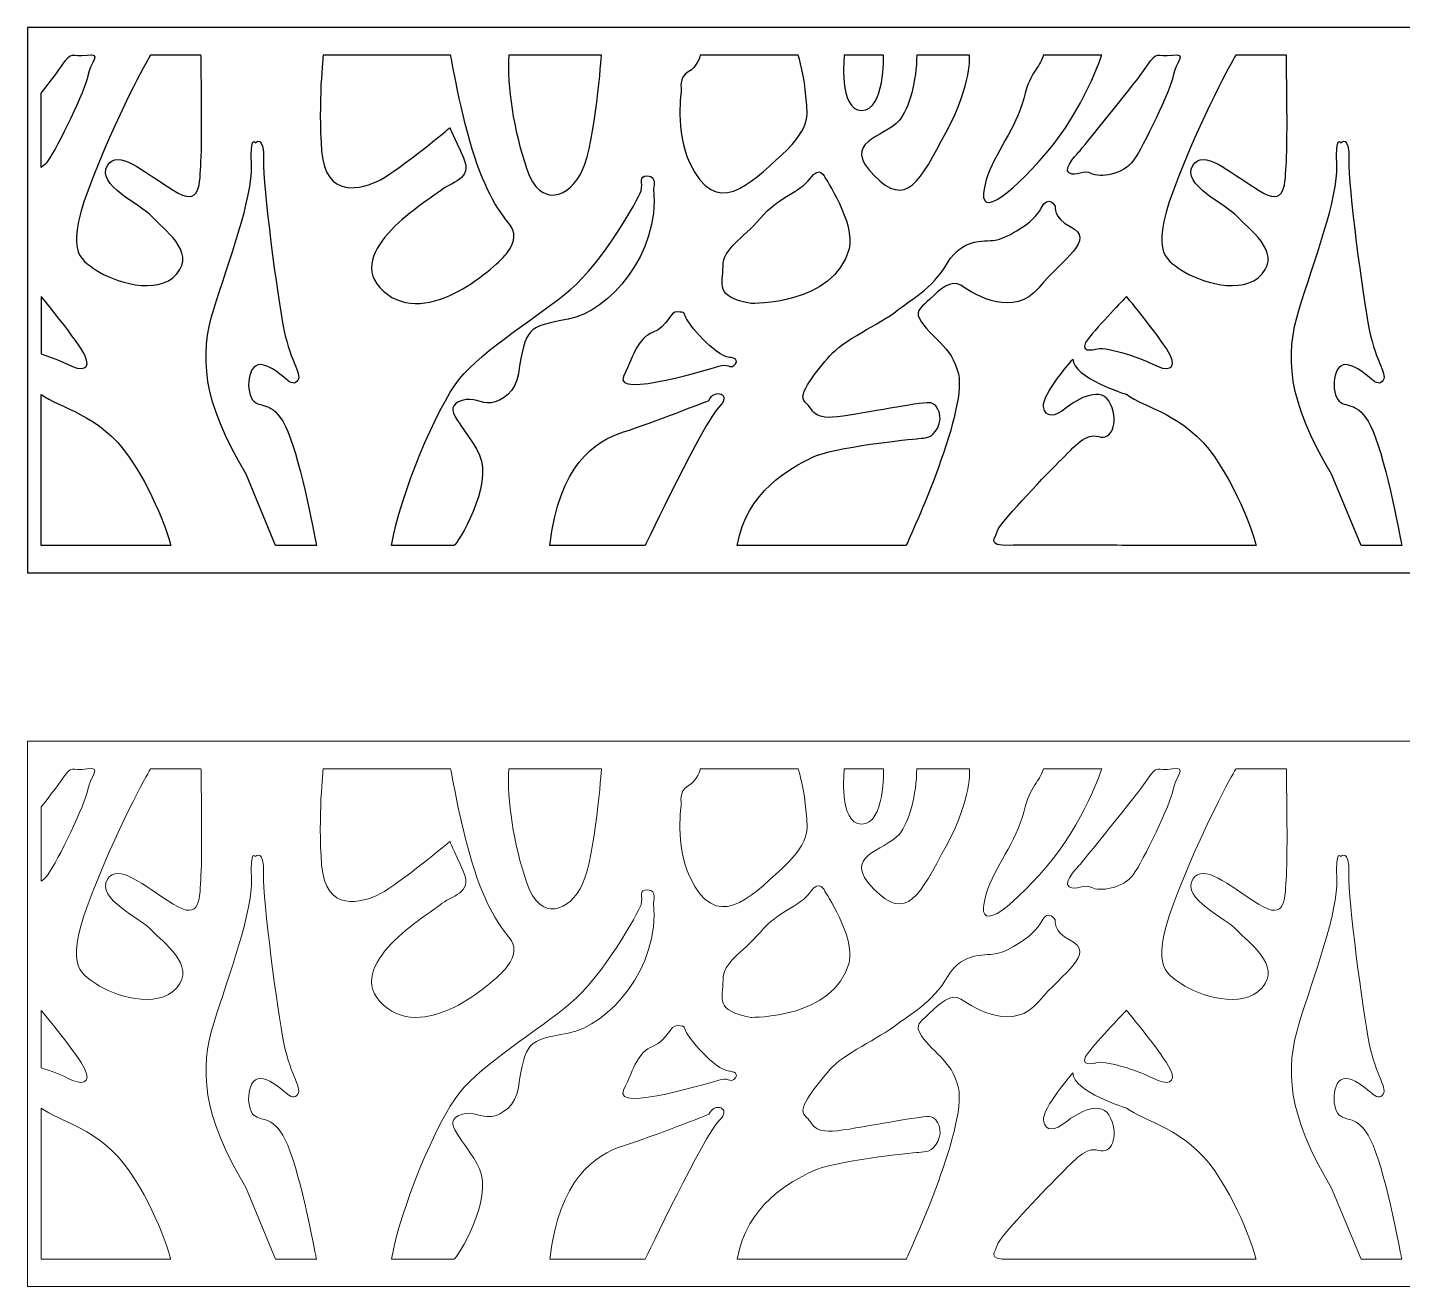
# Model space of a CAD drawing. Header units: centimetres. Extents: x -18.3 to 17.5, y 16.3 to 23.2.
# Drawn here: x -18.25 to -10.74, y 16.28 to 23.16 of the extents above; entities that cross this region are included whole.
import ezdxf

# ---------------------------------------------------------------- set-up
doc = ezdxf.new("R2010")
doc.units = ezdxf.units.CM
doc.header["$MEASUREMENT"] = 0
doc.layers.add('layer 1', color=7, linetype='Continuous')

msp = doc.modelspace()

# ---------------------------------------------------------------- linework, layer by layer
at = {"layer": 'layer 1', "color": 177}
for points, knots in [([(-18.25064, 23.15894), (-18.25064, 23.15894), (17.49734, 23.15894), (17.49734, 23.15894), (17.49734, 23.15894), (17.49734, 23.15894), (17.49734, 20.17994), (17.49734, 20.17994), (17.49734, 20.17994), (17.49734, 20.17994), (-18.25064, 20.17994), (-18.25064, 20.17994), (-18.25064, 20.17994), (-18.25064, 20.17994), (-18.25064, 23.15894), (-18.25064, 23.15894)], [0, 0, 0, 0, 0.2, 0.2, 0.2, 0.2, 0.4, 0.4, 0.4, 0.4, 0.6, 0.6, 0.6, 0.6, 1, 1, 1, 1]), ([(-18.17616, 22.39433), (-18.16189, 22.40446), (-18.14925, 22.41638), (-18.1393, 22.43015), (-18.1393, 22.43015), (-18.08574, 22.50426), (-17.93333, 22.82127), (-17.92097, 22.89537), (-17.92097, 22.89537), (-17.90861, 22.96948), (-17.83859, 23.0205), (-17.92509, 23.00815), (-17.92509, 23.00815), (-18.0116, 22.9958), (-18.00748, 23.03535), (-18.06103, 22.95301), (-18.06103, 22.95301), (-18.07836, 22.92636), (-18.1233, 22.8678), (-18.17616, 22.80078), (-18.17616, 22.80078), (-18.17616, 22.80078), (-18.17616, 22.39433), (-18.17616, 22.39433)], [0, 0, 0, 0, 0.1428571, 0.1428571, 0.1428571, 0.1428571, 0.2857143, 0.2857143, 0.2857143, 0.2857143, 0.4285714, 0.4285714, 0.4285714, 0.4285714, 0.5714286, 0.5714286, 0.5714286, 0.5714286, 0.7142857, 0.7142857, 0.7142857, 0.7142857, 1, 1, 1, 1]), ([(-17.57907, 23.00815), (-17.57907, 23.00815), (-17.30307, 23.00815), (-17.30307, 23.00815), (-17.30307, 23.00815), (-17.30307, 23.00815), (-17.29483, 22.54543), (-17.30307, 22.42603), (-17.30307, 22.42603), (-17.31131, 22.30664), (-17.29957, 22.17077), (-17.45549, 22.26959), (-17.45549, 22.26959), (-17.62438, 22.37663), (-17.7562, 22.49602), (-17.81387, 22.40545), (-17.81387, 22.40545), (-17.88157, 22.29912), (-17.6285, 22.19136), (-17.57083, 22.12549), (-17.57083, 22.12549), (-17.51316, 22.05962), (-17.32779, 21.93611), (-17.43489, 21.8126), (-17.43489, 21.8126), (-17.54199, 21.68909), (-17.78503, 21.77143), (-17.87566, 21.83319), (-17.87566, 21.83319), (-17.96628, 21.89494), (-18.05691, 21.93199), (-17.89213, 22.34369), (-17.89213, 22.34369), (-17.72736, 22.75539), (-17.57907, 23.00815), (-17.57907, 23.00815)], [0, 0, 0, 0, 0.1, 0.1, 0.1, 0.1, 0.2, 0.2, 0.2, 0.2, 0.3, 0.3, 0.3, 0.3, 0.4, 0.4, 0.4, 0.4, 0.5, 0.5, 0.5, 0.5, 0.6, 0.6, 0.6, 0.6, 0.7, 0.7, 0.7, 0.7, 0.8, 0.8, 0.8, 0.8, 1, 1, 1, 1]), ([(-16.63574, 23.00815), (-16.63574, 23.00815), (-15.93957, 23.00815), (-15.93957, 23.00815), (-15.93957, 23.00815), (-15.93957, 23.00815), (-15.8819, 22.67717), (-15.80776, 22.45073), (-15.80776, 22.45073), (-15.73361, 22.2243), (-15.65122, 22.12549), (-15.61826, 22.08432), (-15.61826, 22.08432), (-15.58531, 22.04315), (-15.58119, 21.99375), (-15.63062, 21.92788), (-15.63062, 21.92788), (-15.68005, 21.862), (-16.06727, 21.50382), (-16.30619, 21.71791), (-16.30619, 21.71791), (-16.54512, 21.93199), (-16.05491, 22.21607), (-15.99724, 22.26547), (-15.99724, 22.26547), (-15.93957, 22.31487), (-15.81599, 22.32723), (-15.86954, 22.44662), (-15.86954, 22.44662), (-15.9231, 22.56601), (-15.94369, 22.6113), (-15.94369, 22.6113), (-15.94369, 22.6113), (-15.94369, 22.6113), (-16.21969, 22.38075), (-16.32267, 22.32723), (-16.32267, 22.32723), (-16.42565, 22.2737), (-16.62338, 22.22018), (-16.64398, 22.48367), (-16.64398, 22.48367), (-16.66457, 22.74716), (-16.63574, 23.00815), (-16.63574, 23.00815)], [0, 0, 0, 0, 0.0833333, 0.0833333, 0.0833333, 0.0833333, 0.1666667, 0.1666667, 0.1666667, 0.1666667, 0.25, 0.25, 0.25, 0.25, 0.3333333, 0.3333333, 0.3333333, 0.3333333, 0.4166667, 0.4166667, 0.4166667, 0.4166667, 0.5, 0.5, 0.5, 0.5, 0.5833333, 0.5833333, 0.5833333, 0.5833333, 0.6666667, 0.6666667, 0.6666667, 0.6666667, 0.75, 0.75, 0.75, 0.75, 0.8333333, 0.8333333, 0.8333333, 0.8333333, 1, 1, 1, 1]), ([(-15.62239, 23.00815), (-15.62239, 23.00815), (-15.11571, 23.00815), (-15.11571, 23.00815), (-15.11571, 23.00815), (-15.11571, 23.00815), (-15.14866, 22.53308), (-15.21869, 22.38075), (-15.21869, 22.38075), (-15.28872, 22.22842), (-15.44937, 22.16666), (-15.52352, 22.38486), (-15.52352, 22.38486), (-15.59767, 22.60306), (-15.63062, 22.83524), (-15.62239, 23.00815)], [0, 0, 0, 0, 0.2, 0.2, 0.2, 0.2, 0.4, 0.4, 0.4, 0.4, 0.6, 0.6, 0.6, 0.6, 1, 1, 1, 1]), ([(-14.57608, 23.00815), (-14.57608, 23.00815), (-14.04056, 23.00815), (-14.04056, 23.00815), (-14.04056, 23.00815), (-14.04056, 23.00815), (-14.00349, 22.87479), (-13.99937, 22.78421), (-13.99937, 22.78421), (-13.99525, 22.69364), (-13.95406, 22.62777), (-14.13119, 22.46309), (-14.13119, 22.46309), (-14.30832, 22.29841), (-14.48933, 22.11471), (-14.63375, 22.4178), (-14.63375, 22.4178), (-14.71613, 22.59071), (-14.67906, 22.81715), (-14.67906, 22.81715), (-14.67906, 22.81715), (-14.67906, 22.81715), (-14.69553, 22.88714), (-14.64198, 22.91596), (-14.64198, 22.91596), (-14.58843, 22.94477), (-14.57608, 23.00815), (-14.57608, 23.00815)], [0, 0, 0, 0, 0.125, 0.125, 0.125, 0.125, 0.25, 0.25, 0.25, 0.25, 0.375, 0.375, 0.375, 0.375, 0.5, 0.5, 0.5, 0.5, 0.625, 0.625, 0.625, 0.625, 0.75, 0.75, 0.75, 0.75, 1, 1, 1, 1]), ([(-13.78929, 23.00815), (-13.78929, 23.00815), (-13.57508, 23.00815), (-13.57508, 23.00815), (-13.57508, 23.00815), (-13.57508, 23.00815), (-13.56684, 22.70599), (-13.69454, 22.70599), (-13.69454, 22.70599), (-13.82224, 22.70599), (-13.78929, 23.00815), (-13.78929, 23.00815)], [0, 0, 0, 0, 0.25, 0.25, 0.25, 0.25, 0.5, 0.5, 0.5, 0.5, 1, 1, 1, 1]), ([(-13.39383, 23.00815), (-13.39383, 23.00815), (-13.10548, 23.00815), (-13.10548, 23.00815), (-13.10548, 23.00815), (-13.10548, 23.00815), (-13.089, 22.8542), (-13.23318, 22.5866), (-13.23318, 22.5866), (-13.37735, 22.31899), (-13.44738, 22.16666), (-13.62863, 22.35193), (-13.62863, 22.35193), (-13.80988, 22.53719), (-13.57508, 22.55366), (-13.48857, 22.65247), (-13.48857, 22.65247), (-13.43506, 22.71359), (-13.39383, 22.87229), (-13.39383, 23.00815)], [0, 0, 0, 0, 0.1666667, 0.1666667, 0.1666667, 0.1666667, 0.3333333, 0.3333333, 0.3333333, 0.3333333, 0.5, 0.5, 0.5, 0.5, 0.6666667, 0.6666667, 0.6666667, 0.6666667, 1, 1, 1, 1]), ([(-12.70169, 23.00815), (-12.70169, 23.00815), (-12.38308, 23.00815), (-12.38308, 23.00815), (-12.38308, 23.00815), (-12.38308, 23.00815), (-12.47995, 22.71328), (-12.68662, 22.47221), (-12.68662, 22.47221), (-12.89329, 22.23115), (-13.08667, 22.08662), (-13.01384, 22.32585), (-13.01384, 22.32585), (-12.96864, 22.47436), (-12.85023, 22.60781), (-12.80933, 22.77139), (-12.80933, 22.77139), (-12.76843, 22.93497), (-12.72537, 22.92636), (-12.70169, 23.00815)], [0, 0, 0, 0, 0.1666667, 0.1666667, 0.1666667, 0.1666667, 0.3333333, 0.3333333, 0.3333333, 0.3333333, 0.5, 0.5, 0.5, 0.5, 0.6666667, 0.6666667, 0.6666667, 0.6666667, 1, 1, 1, 1]), ([(-12.50356, 22.48367), (-12.50356, 22.48367), (-12.59831, 22.38898), (-12.56123, 22.36428), (-12.56123, 22.36428), (-12.52416, 22.33958), (-12.47885, 22.38486), (-12.43765, 22.36016), (-12.43765, 22.36016), (-12.39646, 22.33546), (-12.26464, 22.35604), (-12.21109, 22.43015), (-12.21109, 22.43015), (-12.15754, 22.50426), (-12.00512, 22.82127), (-11.99277, 22.89537), (-11.99277, 22.89537), (-11.98041, 22.96948), (-11.91038, 23.0205), (-11.99689, 23.00815), (-11.99689, 23.00815), (-12.08339, 22.9958), (-12.07927, 23.03535), (-12.13282, 22.95301), (-12.13282, 22.95301), (-12.18637, 22.87067), (-12.50356, 22.48367), (-12.50356, 22.48367)], [0, 0, 0, 0, 0.125, 0.125, 0.125, 0.125, 0.25, 0.25, 0.25, 0.25, 0.375, 0.375, 0.375, 0.375, 0.5, 0.5, 0.5, 0.5, 0.625, 0.625, 0.625, 0.625, 0.75, 0.75, 0.75, 0.75, 1, 1, 1, 1]), ([(-11.65086, 23.00815), (-11.65086, 23.00815), (-11.37487, 23.00815), (-11.37487, 23.00815), (-11.37487, 23.00815), (-11.37487, 23.00815), (-11.36663, 22.54543), (-11.37487, 22.42603), (-11.37487, 22.42603), (-11.38311, 22.30664), (-11.37136, 22.17077), (-11.52728, 22.26959), (-11.52728, 22.26959), (-11.69617, 22.37663), (-11.82799, 22.49602), (-11.88566, 22.40545), (-11.88566, 22.40545), (-11.95336, 22.29912), (-11.70029, 22.19136), (-11.64262, 22.12549), (-11.64262, 22.12549), (-11.58495, 22.05962), (-11.39958, 21.93611), (-11.50668, 21.8126), (-11.50668, 21.8126), (-11.61379, 21.68909), (-11.85683, 21.77143), (-11.94745, 21.83319), (-11.94745, 21.83319), (-12.03808, 21.89494), (-12.1287, 21.93199), (-11.96393, 22.34369), (-11.96393, 22.34369), (-11.79916, 22.75539), (-11.65086, 23.00815), (-11.65086, 23.00815)], [0, 0, 0, 0, 0.1, 0.1, 0.1, 0.1, 0.2, 0.2, 0.2, 0.2, 0.3, 0.3, 0.3, 0.3, 0.4, 0.4, 0.4, 0.4, 0.5, 0.5, 0.5, 0.5, 0.6, 0.6, 0.6, 0.6, 0.7, 0.7, 0.7, 0.7, 0.8, 0.8, 0.8, 0.8, 1, 1, 1, 1]), ([(-16.89526, 20.32913), (-16.89526, 20.32913), (-16.67281, 20.32913), (-16.67281, 20.32913), (-16.67281, 20.32913), (-16.67281, 20.32913), (-16.7552, 20.77923), (-16.82935, 20.95215), (-16.82935, 20.95215), (-16.9035, 21.12506), (-16.96941, 21.07566), (-17.01472, 21.11683), (-17.01472, 21.11683), (-17.06003, 21.158), (-17.05591, 21.33915), (-16.96117, 21.31445), (-16.96117, 21.31445), (-16.86642, 21.28974), (-16.81699, 21.18682), (-16.77992, 21.22387), (-16.77992, 21.22387), (-16.74284, 21.26092), (-16.81287, 21.32268), (-16.84994, 21.50794), (-16.84994, 21.50794), (-16.88702, 21.69321), (-16.96529, 22.29017), (-16.96117, 22.43427), (-16.96117, 22.43427), (-16.95705, 22.57836), (-17.00648, 22.52896), (-17.00648, 22.52896), (-17.00648, 22.52896), (-17.00648, 22.52896), (-17.03532, 22.57836), (-17.02708, 22.40545), (-17.02708, 22.40545), (-17.01884, 22.23254), (-17.15477, 21.87024), (-17.23304, 21.6191), (-17.23304, 21.6191), (-17.31131, 21.36797), (-17.29895, 21.12094), (-17.05591, 20.71748), (-17.05591, 20.71748), (-17.05591, 20.71748), (-16.89526, 20.32913), (-16.89526, 20.32913)], [0, 0, 0, 0, 0.0769231, 0.0769231, 0.0769231, 0.0769231, 0.1538462, 0.1538462, 0.1538462, 0.1538462, 0.2307692, 0.2307692, 0.2307692, 0.2307692, 0.3076923, 0.3076923, 0.3076923, 0.3076923, 0.3846154, 0.3846154, 0.3846154, 0.3846154, 0.4615385, 0.4615385, 0.4615385, 0.4615385, 0.5384615, 0.5384615, 0.5384615, 0.5384615, 0.6153846, 0.6153846, 0.6153846, 0.6153846, 0.6923077, 0.6923077, 0.6923077, 0.6923077, 0.7692308, 0.7692308, 0.7692308, 0.7692308, 0.8461538, 0.8461538, 0.8461538, 0.8461538, 1, 1, 1, 1]), ([(-10.96705, 20.32913), (-10.96705, 20.32913), (-10.74461, 20.32913), (-10.74461, 20.32913), (-10.74461, 20.32913), (-10.74461, 20.32913), (-10.827, 20.77923), (-10.90114, 20.95215), (-10.90114, 20.95215), (-10.97529, 21.12506), (-11.0412, 21.07566), (-11.08651, 21.11683), (-11.08651, 21.11683), (-11.13183, 21.158), (-11.12771, 21.33915), (-11.03296, 21.31445), (-11.03296, 21.31445), (-10.93822, 21.28974), (-10.88879, 21.18682), (-10.85171, 21.22387), (-10.85171, 21.22387), (-10.81464, 21.26092), (-10.88466, 21.32268), (-10.92174, 21.50794), (-10.92174, 21.50794), (-10.95882, 21.69321), (-11.03708, 22.29017), (-11.03296, 22.43427), (-11.03296, 22.43427), (-11.02884, 22.57836), (-11.07827, 22.52896), (-11.07827, 22.52896), (-11.07827, 22.52896), (-11.07827, 22.52896), (-11.10711, 22.57836), (-11.09887, 22.40545), (-11.09887, 22.40545), (-11.09063, 22.23254), (-11.22657, 21.87024), (-11.30484, 21.6191), (-11.30484, 21.6191), (-11.38311, 21.36797), (-11.37075, 21.12094), (-11.12771, 20.71748), (-11.12771, 20.71748), (-11.12771, 20.71748), (-10.96705, 20.32913), (-10.96705, 20.32913)], [0, 0, 0, 0, 0.0769231, 0.0769231, 0.0769231, 0.0769231, 0.1538462, 0.1538462, 0.1538462, 0.1538462, 0.2307692, 0.2307692, 0.2307692, 0.2307692, 0.3076923, 0.3076923, 0.3076923, 0.3076923, 0.3846154, 0.3846154, 0.3846154, 0.3846154, 0.4615385, 0.4615385, 0.4615385, 0.4615385, 0.5384615, 0.5384615, 0.5384615, 0.5384615, 0.6153846, 0.6153846, 0.6153846, 0.6153846, 0.6923077, 0.6923077, 0.6923077, 0.6923077, 0.7692308, 0.7692308, 0.7692308, 0.7692308, 0.8461538, 0.8461538, 0.8461538, 0.8461538, 1, 1, 1, 1]), ([(-14.2977, 21.65068), (-14.2977, 21.65068), (-13.84281, 21.6426), (-13.76364, 21.94939), (-13.76364, 21.94939), (-13.72744, 22.08969), (-13.89489, 22.33862), (-13.89489, 22.33862), (-13.89489, 22.33862), (-13.89489, 22.33862), (-13.92205, 22.41103), (-13.97636, 22.33409), (-13.97636, 22.33409), (-14.03067, 22.25715), (-14.14834, 22.23452), (-14.24791, 22.11685), (-14.24791, 22.11685), (-14.34748, 21.99918), (-14.45158, 21.95392), (-14.45158, 21.85435), (-14.45158, 21.85435), (-14.45158, 21.75478), (-14.50136, 21.68689), (-14.2977, 21.65068)], [0, 0, 0, 0, 0.1428571, 0.1428571, 0.1428571, 0.1428571, 0.2857143, 0.2857143, 0.2857143, 0.2857143, 0.4285714, 0.4285714, 0.4285714, 0.4285714, 0.5714286, 0.5714286, 0.5714286, 0.5714286, 0.7142857, 0.7142857, 0.7142857, 0.7142857, 1, 1, 1, 1]), ([(-16.26193, 20.32913), (-16.26193, 20.32913), (-15.94059, 20.32913), (-15.92249, 20.32913), (-15.92249, 20.32913), (-15.90438, 20.32913), (-15.70524, 20.65952), (-15.78218, 20.82245), (-15.78218, 20.82245), (-15.85912, 20.98538), (-16.00395, 21.08043), (-15.87723, 21.12116), (-15.87723, 21.12116), (-15.81409, 21.14145), (-15.77632, 21.102), (-15.71894, 21.10863), (-15.71894, 21.10863), (-15.66116, 21.1153), (-15.58395, 21.16832), (-15.56947, 21.26598), (-15.56947, 21.26598), (-15.53201, 21.51864), (-15.51968, 21.52396), (-15.29792, 21.56469), (-15.29792, 21.56469), (-15.07615, 21.60543), (-14.79554, 21.92224), (-14.83175, 22.27526), (-14.83175, 22.27526), (-14.83175, 22.27526), (-14.80912, 22.34767), (-14.86343, 22.34767), (-14.86343, 22.34767), (-14.91774, 22.34767), (-14.88606, 22.31146), (-14.89964, 22.2662), (-14.89964, 22.2662), (-14.91321, 22.22095), (-15.11235, 21.87245), (-15.28434, 21.72762), (-15.28434, 21.72762), (-15.45632, 21.5828), (-15.76408, 21.39724), (-15.8908, 21.23883), (-15.8908, 21.23883), (-16.01753, 21.08043), (-16.21667, 20.60068), (-16.26193, 20.32913)], [0, 0, 0, 0, 0.0769231, 0.0769231, 0.0769231, 0.0769231, 0.1538462, 0.1538462, 0.1538462, 0.1538462, 0.2307692, 0.2307692, 0.2307692, 0.2307692, 0.3076923, 0.3076923, 0.3076923, 0.3076923, 0.3846154, 0.3846154, 0.3846154, 0.3846154, 0.4615385, 0.4615385, 0.4615385, 0.4615385, 0.5384615, 0.5384615, 0.5384615, 0.5384615, 0.6153846, 0.6153846, 0.6153846, 0.6153846, 0.6923077, 0.6923077, 0.6923077, 0.6923077, 0.7692308, 0.7692308, 0.7692308, 0.7692308, 0.8461538, 0.8461538, 0.8461538, 0.8461538, 1, 1, 1, 1]), ([(-14.37463, 20.32913), (-14.37463, 20.32913), (-13.45136, 20.32913), (-13.45136, 20.32913), (-13.45136, 20.32913), (-13.45136, 20.32913), (-13.11616, 21.04693), (-13.16623, 21.26598), (-13.16623, 21.26598), (-13.20243, 21.42439), (-13.32011, 21.4606), (-13.37894, 21.56922), (-13.37894, 21.56922), (-13.40361, 21.61476), (-13.3603, 21.63713), (-13.32161, 21.67496), (-13.32161, 21.67496), (-13.26804, 21.72733), (-13.20258, 21.78442), (-13.15265, 21.75025), (-13.15265, 21.75025), (-13.06666, 21.69142), (-12.86299, 21.57374), (-12.72722, 21.73668), (-12.72722, 21.73668), (-12.59144, 21.89961), (-12.41286, 21.99702), (-12.55523, 22.07159), (-12.55523, 22.07159), (-12.65028, 22.12137), (-12.6367, 22.18021), (-12.6367, 22.18021), (-12.6367, 22.18021), (-12.6367, 22.18021), (-12.6729, 22.25263), (-12.71364, 22.17116), (-12.71364, 22.17116), (-12.75437, 22.08969), (-12.8992, 22.01275), (-12.95351, 21.99918), (-12.95351, 21.99918), (-13.00782, 21.9856), (-13.13907, 22.01728), (-13.22506, 21.87245), (-13.22506, 21.87245), (-13.31105, 21.72762), (-13.42873, 21.66879), (-13.51019, 21.60543), (-13.51019, 21.60543), (-13.59166, 21.54206), (-13.79985, 21.44702), (-13.86774, 21.36556), (-13.86774, 21.36556), (-13.93563, 21.28409), (-14.0533, 21.15284), (-14.00351, 21.11211), (-14.00351, 21.11211), (-13.95373, 21.07137), (-13.97183, 21.00801), (-13.79533, 21.03517), (-13.79533, 21.03517), (-13.61882, 21.06232), (-13.35179, 21.11663), (-13.31558, 21.10758), (-13.31558, 21.10758), (-13.27937, 21.09853), (-13.24769, 21.03064), (-13.27937, 20.9718), (-13.27937, 20.9718), (-13.31105, 20.91297), (-13.34274, 20.91749), (-13.38347, 20.91297), (-13.38347, 20.91297), (-13.4242, 20.90844), (-13.84963, 20.86771), (-13.96731, 20.80887), (-13.96731, 20.80887), (-14.08498, 20.75004), (-14.32033, 20.62784), (-14.37463, 20.32913)], [0, 0, 0, 0, 0.047619, 0.047619, 0.047619, 0.047619, 0.0952381, 0.0952381, 0.0952381, 0.0952381, 0.1428571, 0.1428571, 0.1428571, 0.1428571, 0.1904762, 0.1904762, 0.1904762, 0.1904762, 0.2380952, 0.2380952, 0.2380952, 0.2380952, 0.2857143, 0.2857143, 0.2857143, 0.2857143, 0.3333333, 0.3333333, 0.3333333, 0.3333333, 0.3809524, 0.3809524, 0.3809524, 0.3809524, 0.4285714, 0.4285714, 0.4285714, 0.4285714, 0.4761905, 0.4761905, 0.4761905, 0.4761905, 0.5238095, 0.5238095, 0.5238095, 0.5238095, 0.5714286, 0.5714286, 0.5714286, 0.5714286, 0.6190476, 0.6190476, 0.6190476, 0.6190476, 0.6666667, 0.6666667, 0.6666667, 0.6666667, 0.7142857, 0.7142857, 0.7142857, 0.7142857, 0.7619048, 0.7619048, 0.7619048, 0.7619048, 0.8095238, 0.8095238, 0.8095238, 0.8095238, 0.8571429, 0.8571429, 0.8571429, 0.8571429, 0.9047619, 0.9047619, 0.9047619, 0.9047619, 1, 1, 1, 1]), ([(-18.17616, 21.68888), (-18.16967, 21.68106), (-17.97391, 21.44489), (-17.93745, 21.36797), (-17.93745, 21.36797), (-17.90037, 21.28974), (-17.95393, 21.27739), (-18.03219, 21.31856), (-18.03219, 21.31856), (-18.06591, 21.3363), (-18.12104, 21.35785), (-18.17616, 21.37499), (-18.17616, 21.37499), (-18.17616, 21.37499), (-18.17616, 21.68888), (-18.17616, 21.68888)], [0, 0, 0, 0, 0.2, 0.2, 0.2, 0.2, 0.4, 0.4, 0.4, 0.4, 0.6, 0.6, 0.6, 0.6, 1, 1, 1, 1]), ([(-12.24813, 21.68909), (-12.24813, 21.68909), (-12.04632, 21.44619), (-12.00924, 21.36797), (-12.00924, 21.36797), (-11.97217, 21.28974), (-12.02572, 21.27739), (-12.10399, 21.31856), (-12.10399, 21.31856), (-12.18226, 21.35973), (-12.37586, 21.42149), (-12.41706, 21.4009), (-12.41706, 21.4009), (-12.41706, 21.4009), (-12.52828, 21.37208), (-12.45001, 21.46677), (-12.45001, 21.46677), (-12.37174, 21.56146), (-12.24813, 21.68909), (-12.24813, 21.68909)], [0, 0, 0, 0, 0.1666667, 0.1666667, 0.1666667, 0.1666667, 0.3333333, 0.3333333, 0.3333333, 0.3333333, 0.5, 0.5, 0.5, 0.5, 0.6666667, 0.6666667, 0.6666667, 0.6666667, 1, 1, 1, 1]), ([(-14.41537, 21.3565), (-14.41537, 21.3565), (-14.36106, 21.35198), (-14.38369, 21.3203), (-14.38369, 21.3203), (-14.40632, 21.28862), (-14.41989, 21.3203), (-14.46063, 21.31124), (-14.46063, 21.31124), (-14.50136, 21.30219), (-15.05037, 21.12817), (-14.99468, 21.25241), (-14.99468, 21.25241), (-14.93584, 21.38366), (-14.91376, 21.46128), (-14.83627, 21.49228), (-14.83627, 21.49228), (-14.74576, 21.52849), (-14.74576, 21.60995), (-14.7005, 21.60543), (-14.7005, 21.60543), (-14.65524, 21.6009), (-14.66882, 21.60543), (-14.65524, 21.57374), (-14.65524, 21.57374), (-14.64166, 21.54206), (-14.50136, 21.36556), (-14.41537, 21.3565)], [0, 0, 0, 0, 0.125, 0.125, 0.125, 0.125, 0.25, 0.25, 0.25, 0.25, 0.375, 0.375, 0.375, 0.375, 0.5, 0.5, 0.5, 0.5, 0.625, 0.625, 0.625, 0.625, 0.75, 0.75, 0.75, 0.75, 1, 1, 1, 1]), ([(-12.24813, 20.32913), (-12.24813, 20.32913), (-11.54016, 20.32913), (-11.54016, 20.32913), (-11.54016, 20.32913), (-11.54016, 20.32913), (-11.60585, 20.57875), (-11.76642, 20.81197), (-11.76642, 20.81197), (-11.92699, 21.04518), (-12.15325, 21.08162), (-12.24813, 21.1545), (-12.24813, 21.1545), (-12.24813, 21.1545), (-12.54064, 21.24446), (-12.54064, 21.34738), (-12.54064, 21.34738), (-12.54064, 21.34738), (-12.70953, 21.15388), (-12.70129, 21.08801), (-12.70129, 21.08801), (-12.69305, 21.02214), (-12.6395, 21.03037), (-12.57771, 21.07978), (-12.57771, 21.07978), (-12.51592, 21.12918), (-12.37998, 21.2074), (-12.33467, 21.10036), (-12.33467, 21.10036), (-12.28936, 20.99332), (-12.33055, 20.90275), (-12.40058, 20.92333), (-12.40058, 20.92333), (-12.47061, 20.94391), (-12.52416, 20.87804), (-12.61891, 20.78335), (-12.61891, 20.78335), (-12.71365, 20.68866), (-12.94433, 20.44576), (-12.95257, 20.40871), (-12.95257, 20.40871), (-12.96081, 20.37165), (-13.01848, 20.32501), (-12.88666, 20.32913), (-12.88666, 20.32913), (-12.81209, 20.33146), (-12.24813, 20.32913), (-12.24813, 20.32913)], [0, 0, 0, 0, 0.0769231, 0.0769231, 0.0769231, 0.0769231, 0.1538462, 0.1538462, 0.1538462, 0.1538462, 0.2307692, 0.2307692, 0.2307692, 0.2307692, 0.3076923, 0.3076923, 0.3076923, 0.3076923, 0.3846154, 0.3846154, 0.3846154, 0.3846154, 0.4615385, 0.4615385, 0.4615385, 0.4615385, 0.5384615, 0.5384615, 0.5384615, 0.5384615, 0.6153846, 0.6153846, 0.6153846, 0.6153846, 0.6923077, 0.6923077, 0.6923077, 0.6923077, 0.7692308, 0.7692308, 0.7692308, 0.7692308, 0.8461538, 0.8461538, 0.8461538, 0.8461538, 1, 1, 1, 1]), ([(-15.39748, 20.32913), (-15.39748, 20.32913), (-14.87701, 20.32913), (-14.87701, 20.32913), (-14.87701, 20.32913), (-14.87701, 20.32913), (-14.55114, 21.01253), (-14.4742, 21.08495), (-14.4742, 21.08495), (-14.39726, 21.15736), (-14.50136, 21.18905), (-14.52852, 21.12116), (-14.52852, 21.12116), (-14.52852, 21.12116), (-14.83627, 20.99896), (-14.99468, 20.94917), (-14.99468, 20.94917), (-15.15309, 20.89939), (-15.3477, 20.76361), (-15.39748, 20.32913)], [0, 0, 0, 0, 0.1666667, 0.1666667, 0.1666667, 0.1666667, 0.3333333, 0.3333333, 0.3333333, 0.3333333, 0.5, 0.5, 0.5, 0.5, 0.6666667, 0.6666667, 0.6666667, 0.6666667, 1, 1, 1, 1]), ([(-18.17616, 20.32913), (-18.17616, 20.32913), (-17.46837, 20.32913), (-17.46837, 20.32913), (-17.46837, 20.32913), (-17.46837, 20.32913), (-17.53406, 20.57875), (-17.69463, 20.81197), (-17.69463, 20.81197), (-17.8551, 21.04504), (-18.08118, 21.08158), (-18.17616, 21.15437), (-18.17616, 21.15437), (-18.17616, 21.15437), (-18.17616, 20.32913), (-18.17616, 20.32913)], [0, 0, 0, 0, 0.2, 0.2, 0.2, 0.2, 0.4, 0.4, 0.4, 0.4, 0.6, 0.6, 0.6, 0.6, 1, 1, 1, 1])]:
    msp.add_open_spline(points, degree=3, knots=knots, dxfattribs=at)
at = {"layer": 'layer 1', "color": 242, "lineweight": 9}
for points, knots in [([(-18.25064, 19.25835), (-18.25064, 19.25835), (17.49734, 19.25835), (17.49734, 19.25835), (17.49734, 19.25835), (17.49734, 19.25835), (17.49734, 16.27935), (17.49734, 16.27935), (17.49734, 16.27935), (17.49734, 16.27935), (-18.25064, 16.27935), (-18.25064, 16.27935), (-18.25064, 16.27935), (-18.25064, 16.27935), (-18.25064, 19.25835), (-18.25064, 19.25835)], [0, 0, 0, 0, 0.2, 0.2, 0.2, 0.2, 0.4, 0.4, 0.4, 0.4, 0.6, 0.6, 0.6, 0.6, 1, 1, 1, 1]), ([(-18.17616, 18.49374), (-18.16189, 18.50387), (-18.14925, 18.51579), (-18.1393, 18.52956), (-18.1393, 18.52956), (-18.08574, 18.60367), (-17.93333, 18.92068), (-17.92097, 18.99478), (-17.92097, 18.99478), (-17.90861, 19.06889), (-17.83859, 19.11991), (-17.92509, 19.10756), (-17.92509, 19.10756), (-18.0116, 19.09521), (-18.00748, 19.13476), (-18.06103, 19.05242), (-18.06103, 19.05242), (-18.07836, 19.02577), (-18.1233, 18.96721), (-18.17616, 18.90019), (-18.17616, 18.90019), (-18.17616, 18.90019), (-18.17616, 18.49374), (-18.17616, 18.49374)], [0, 0, 0, 0, 0.1428571, 0.1428571, 0.1428571, 0.1428571, 0.2857143, 0.2857143, 0.2857143, 0.2857143, 0.4285714, 0.4285714, 0.4285714, 0.4285714, 0.5714286, 0.5714286, 0.5714286, 0.5714286, 0.7142857, 0.7142857, 0.7142857, 0.7142857, 1, 1, 1, 1]), ([(-17.57907, 19.10756), (-17.57907, 19.10756), (-17.30307, 19.10756), (-17.30307, 19.10756), (-17.30307, 19.10756), (-17.30307, 19.10756), (-17.29483, 18.64484), (-17.30307, 18.52544), (-17.30307, 18.52544), (-17.31131, 18.40605), (-17.29957, 18.27018), (-17.45549, 18.369), (-17.45549, 18.369), (-17.62438, 18.47604), (-17.7562, 18.59543), (-17.81387, 18.50486), (-17.81387, 18.50486), (-17.88157, 18.39853), (-17.6285, 18.29077), (-17.57083, 18.2249), (-17.57083, 18.2249), (-17.51316, 18.15903), (-17.32779, 18.03552), (-17.43489, 17.91201), (-17.43489, 17.91201), (-17.54199, 17.7885), (-17.78503, 17.87084), (-17.87566, 17.9326), (-17.87566, 17.9326), (-17.96628, 17.99435), (-18.05691, 18.0314), (-17.89213, 18.4431), (-17.89213, 18.4431), (-17.72736, 18.8548), (-17.57907, 19.10756), (-17.57907, 19.10756)], [0, 0, 0, 0, 0.1, 0.1, 0.1, 0.1, 0.2, 0.2, 0.2, 0.2, 0.3, 0.3, 0.3, 0.3, 0.4, 0.4, 0.4, 0.4, 0.5, 0.5, 0.5, 0.5, 0.6, 0.6, 0.6, 0.6, 0.7, 0.7, 0.7, 0.7, 0.8, 0.8, 0.8, 0.8, 1, 1, 1, 1]), ([(-16.63574, 19.10756), (-16.63574, 19.10756), (-15.93957, 19.10756), (-15.93957, 19.10756), (-15.93957, 19.10756), (-15.93957, 19.10756), (-15.8819, 18.77658), (-15.80776, 18.55014), (-15.80776, 18.55014), (-15.73361, 18.32371), (-15.65122, 18.2249), (-15.61826, 18.18373), (-15.61826, 18.18373), (-15.58531, 18.14256), (-15.58119, 18.09316), (-15.63062, 18.02729), (-15.63062, 18.02729), (-15.68005, 17.96141), (-16.06727, 17.60323), (-16.30619, 17.81732), (-16.30619, 17.81732), (-16.54512, 18.0314), (-16.05491, 18.31548), (-15.99724, 18.36488), (-15.99724, 18.36488), (-15.93957, 18.41428), (-15.81599, 18.42664), (-15.86954, 18.54603), (-15.86954, 18.54603), (-15.9231, 18.66542), (-15.94369, 18.71071), (-15.94369, 18.71071), (-15.94369, 18.71071), (-15.94369, 18.71071), (-16.21969, 18.48016), (-16.32267, 18.42664), (-16.32267, 18.42664), (-16.42565, 18.37311), (-16.62338, 18.31959), (-16.64398, 18.58308), (-16.64398, 18.58308), (-16.66457, 18.84657), (-16.63574, 19.10756), (-16.63574, 19.10756)], [0, 0, 0, 0, 0.0833333, 0.0833333, 0.0833333, 0.0833333, 0.1666667, 0.1666667, 0.1666667, 0.1666667, 0.25, 0.25, 0.25, 0.25, 0.3333333, 0.3333333, 0.3333333, 0.3333333, 0.4166667, 0.4166667, 0.4166667, 0.4166667, 0.5, 0.5, 0.5, 0.5, 0.5833333, 0.5833333, 0.5833333, 0.5833333, 0.6666667, 0.6666667, 0.6666667, 0.6666667, 0.75, 0.75, 0.75, 0.75, 0.8333333, 0.8333333, 0.8333333, 0.8333333, 1, 1, 1, 1]), ([(-15.62239, 19.10756), (-15.62239, 19.10756), (-15.11571, 19.10756), (-15.11571, 19.10756), (-15.11571, 19.10756), (-15.11571, 19.10756), (-15.14866, 18.63249), (-15.21869, 18.48016), (-15.21869, 18.48016), (-15.28872, 18.32783), (-15.44937, 18.26607), (-15.52352, 18.48427), (-15.52352, 18.48427), (-15.59767, 18.70247), (-15.63062, 18.93465), (-15.62239, 19.10756)], [0, 0, 0, 0, 0.2, 0.2, 0.2, 0.2, 0.4, 0.4, 0.4, 0.4, 0.6, 0.6, 0.6, 0.6, 1, 1, 1, 1]), ([(-14.57608, 19.10756), (-14.57608, 19.10756), (-14.04056, 19.10756), (-14.04056, 19.10756), (-14.04056, 19.10756), (-14.04056, 19.10756), (-14.00349, 18.9742), (-13.99937, 18.88362), (-13.99937, 18.88362), (-13.99525, 18.79305), (-13.95406, 18.72718), (-14.13119, 18.5625), (-14.13119, 18.5625), (-14.30832, 18.39782), (-14.48933, 18.21412), (-14.63375, 18.51721), (-14.63375, 18.51721), (-14.71613, 18.69012), (-14.67906, 18.91656), (-14.67906, 18.91656), (-14.67906, 18.91656), (-14.67906, 18.91656), (-14.69553, 18.98655), (-14.64198, 19.01537), (-14.64198, 19.01537), (-14.58843, 19.04418), (-14.57608, 19.10756), (-14.57608, 19.10756)], [0, 0, 0, 0, 0.125, 0.125, 0.125, 0.125, 0.25, 0.25, 0.25, 0.25, 0.375, 0.375, 0.375, 0.375, 0.5, 0.5, 0.5, 0.5, 0.625, 0.625, 0.625, 0.625, 0.75, 0.75, 0.75, 0.75, 1, 1, 1, 1]), ([(-13.78929, 19.10756), (-13.78929, 19.10756), (-13.57508, 19.10756), (-13.57508, 19.10756), (-13.57508, 19.10756), (-13.57508, 19.10756), (-13.56684, 18.8054), (-13.69454, 18.8054), (-13.69454, 18.8054), (-13.82224, 18.8054), (-13.78929, 19.10756), (-13.78929, 19.10756)], [0, 0, 0, 0, 0.25, 0.25, 0.25, 0.25, 0.5, 0.5, 0.5, 0.5, 1, 1, 1, 1]), ([(-13.39383, 19.10756), (-13.39383, 19.10756), (-13.10548, 19.10756), (-13.10548, 19.10756), (-13.10548, 19.10756), (-13.10548, 19.10756), (-13.089, 18.95361), (-13.23318, 18.68601), (-13.23318, 18.68601), (-13.37735, 18.4184), (-13.44738, 18.26607), (-13.62863, 18.45134), (-13.62863, 18.45134), (-13.80988, 18.6366), (-13.57508, 18.65307), (-13.48857, 18.75188), (-13.48857, 18.75188), (-13.43506, 18.813), (-13.39383, 18.9717), (-13.39383, 19.10756)], [0, 0, 0, 0, 0.1666667, 0.1666667, 0.1666667, 0.1666667, 0.3333333, 0.3333333, 0.3333333, 0.3333333, 0.5, 0.5, 0.5, 0.5, 0.6666667, 0.6666667, 0.6666667, 0.6666667, 1, 1, 1, 1]), ([(-12.70169, 19.10756), (-12.70169, 19.10756), (-12.38308, 19.10756), (-12.38308, 19.10756), (-12.38308, 19.10756), (-12.38308, 19.10756), (-12.47995, 18.81269), (-12.68662, 18.57162), (-12.68662, 18.57162), (-12.89329, 18.33056), (-13.08667, 18.18603), (-13.01384, 18.42526), (-13.01384, 18.42526), (-12.96864, 18.57377), (-12.85023, 18.70722), (-12.80933, 18.8708), (-12.80933, 18.8708), (-12.76843, 19.03438), (-12.72537, 19.02577), (-12.70169, 19.10756)], [0, 0, 0, 0, 0.1666667, 0.1666667, 0.1666667, 0.1666667, 0.3333333, 0.3333333, 0.3333333, 0.3333333, 0.5, 0.5, 0.5, 0.5, 0.6666667, 0.6666667, 0.6666667, 0.6666667, 1, 1, 1, 1]), ([(-12.50356, 18.58308), (-12.50356, 18.58308), (-12.59831, 18.48839), (-12.56123, 18.46369), (-12.56123, 18.46369), (-12.52416, 18.43899), (-12.47885, 18.48427), (-12.43765, 18.45957), (-12.43765, 18.45957), (-12.39646, 18.43487), (-12.26464, 18.45545), (-12.21109, 18.52956), (-12.21109, 18.52956), (-12.15754, 18.60367), (-12.00512, 18.92068), (-11.99277, 18.99478), (-11.99277, 18.99478), (-11.98041, 19.06889), (-11.91038, 19.11991), (-11.99689, 19.10756), (-11.99689, 19.10756), (-12.08339, 19.09521), (-12.07927, 19.13476), (-12.13282, 19.05242), (-12.13282, 19.05242), (-12.18637, 18.97008), (-12.50356, 18.58308), (-12.50356, 18.58308)], [0, 0, 0, 0, 0.125, 0.125, 0.125, 0.125, 0.25, 0.25, 0.25, 0.25, 0.375, 0.375, 0.375, 0.375, 0.5, 0.5, 0.5, 0.5, 0.625, 0.625, 0.625, 0.625, 0.75, 0.75, 0.75, 0.75, 1, 1, 1, 1]), ([(-11.65086, 19.10756), (-11.65086, 19.10756), (-11.37487, 19.10756), (-11.37487, 19.10756), (-11.37487, 19.10756), (-11.37487, 19.10756), (-11.36663, 18.64484), (-11.37487, 18.52544), (-11.37487, 18.52544), (-11.38311, 18.40605), (-11.37136, 18.27018), (-11.52728, 18.369), (-11.52728, 18.369), (-11.69617, 18.47604), (-11.82799, 18.59543), (-11.88566, 18.50486), (-11.88566, 18.50486), (-11.95336, 18.39853), (-11.70029, 18.29077), (-11.64262, 18.2249), (-11.64262, 18.2249), (-11.58495, 18.15903), (-11.39958, 18.03552), (-11.50668, 17.91201), (-11.50668, 17.91201), (-11.61379, 17.7885), (-11.85683, 17.87084), (-11.94745, 17.9326), (-11.94745, 17.9326), (-12.03808, 17.99435), (-12.1287, 18.0314), (-11.96393, 18.4431), (-11.96393, 18.4431), (-11.79916, 18.8548), (-11.65086, 19.10756), (-11.65086, 19.10756)], [0, 0, 0, 0, 0.1, 0.1, 0.1, 0.1, 0.2, 0.2, 0.2, 0.2, 0.3, 0.3, 0.3, 0.3, 0.4, 0.4, 0.4, 0.4, 0.5, 0.5, 0.5, 0.5, 0.6, 0.6, 0.6, 0.6, 0.7, 0.7, 0.7, 0.7, 0.8, 0.8, 0.8, 0.8, 1, 1, 1, 1]), ([(-16.89526, 16.42854), (-16.89526, 16.42854), (-16.67281, 16.42854), (-16.67281, 16.42854), (-16.67281, 16.42854), (-16.67281, 16.42854), (-16.7552, 16.87864), (-16.82935, 17.05156), (-16.82935, 17.05156), (-16.9035, 17.22447), (-16.96941, 17.17507), (-17.01472, 17.21624), (-17.01472, 17.21624), (-17.06003, 17.25741), (-17.05591, 17.43856), (-16.96117, 17.41386), (-16.96117, 17.41386), (-16.86642, 17.38915), (-16.81699, 17.28623), (-16.77992, 17.32328), (-16.77992, 17.32328), (-16.74284, 17.36033), (-16.81287, 17.42209), (-16.84994, 17.60735), (-16.84994, 17.60735), (-16.88702, 17.79262), (-16.96529, 18.38958), (-16.96117, 18.53368), (-16.96117, 18.53368), (-16.95705, 18.67777), (-17.00648, 18.62837), (-17.00648, 18.62837), (-17.00648, 18.62837), (-17.00648, 18.62837), (-17.03532, 18.67777), (-17.02708, 18.50486), (-17.02708, 18.50486), (-17.01884, 18.33195), (-17.15477, 17.96965), (-17.23304, 17.71851), (-17.23304, 17.71851), (-17.31131, 17.46738), (-17.29895, 17.22035), (-17.05591, 16.81689), (-17.05591, 16.81689), (-17.05591, 16.81689), (-16.89526, 16.42854), (-16.89526, 16.42854)], [0, 0, 0, 0, 0.0769231, 0.0769231, 0.0769231, 0.0769231, 0.1538462, 0.1538462, 0.1538462, 0.1538462, 0.2307692, 0.2307692, 0.2307692, 0.2307692, 0.3076923, 0.3076923, 0.3076923, 0.3076923, 0.3846154, 0.3846154, 0.3846154, 0.3846154, 0.4615385, 0.4615385, 0.4615385, 0.4615385, 0.5384615, 0.5384615, 0.5384615, 0.5384615, 0.6153846, 0.6153846, 0.6153846, 0.6153846, 0.6923077, 0.6923077, 0.6923077, 0.6923077, 0.7692308, 0.7692308, 0.7692308, 0.7692308, 0.8461538, 0.8461538, 0.8461538, 0.8461538, 1, 1, 1, 1]), ([(-10.96705, 16.42854), (-10.96705, 16.42854), (-10.74461, 16.42854), (-10.74461, 16.42854), (-10.74461, 16.42854), (-10.74461, 16.42854), (-10.827, 16.87864), (-10.90114, 17.05156), (-10.90114, 17.05156), (-10.97529, 17.22447), (-11.0412, 17.17507), (-11.08651, 17.21624), (-11.08651, 17.21624), (-11.13183, 17.25741), (-11.12771, 17.43856), (-11.03296, 17.41386), (-11.03296, 17.41386), (-10.93822, 17.38915), (-10.88879, 17.28623), (-10.85171, 17.32328), (-10.85171, 17.32328), (-10.81464, 17.36033), (-10.88466, 17.42209), (-10.92174, 17.60735), (-10.92174, 17.60735), (-10.95882, 17.79262), (-11.03708, 18.38958), (-11.03296, 18.53368), (-11.03296, 18.53368), (-11.02884, 18.67777), (-11.07827, 18.62837), (-11.07827, 18.62837), (-11.07827, 18.62837), (-11.07827, 18.62837), (-11.10711, 18.67777), (-11.09887, 18.50486), (-11.09887, 18.50486), (-11.09063, 18.33195), (-11.22657, 17.96965), (-11.30484, 17.71851), (-11.30484, 17.71851), (-11.38311, 17.46738), (-11.37075, 17.22035), (-11.12771, 16.81689), (-11.12771, 16.81689), (-11.12771, 16.81689), (-10.96705, 16.42854), (-10.96705, 16.42854)], [0, 0, 0, 0, 0.0769231, 0.0769231, 0.0769231, 0.0769231, 0.1538462, 0.1538462, 0.1538462, 0.1538462, 0.2307692, 0.2307692, 0.2307692, 0.2307692, 0.3076923, 0.3076923, 0.3076923, 0.3076923, 0.3846154, 0.3846154, 0.3846154, 0.3846154, 0.4615385, 0.4615385, 0.4615385, 0.4615385, 0.5384615, 0.5384615, 0.5384615, 0.5384615, 0.6153846, 0.6153846, 0.6153846, 0.6153846, 0.6923077, 0.6923077, 0.6923077, 0.6923077, 0.7692308, 0.7692308, 0.7692308, 0.7692308, 0.8461538, 0.8461538, 0.8461538, 0.8461538, 1, 1, 1, 1]), ([(-14.2977, 17.75009), (-14.2977, 17.75009), (-13.84281, 17.74201), (-13.76364, 18.0488), (-13.76364, 18.0488), (-13.72744, 18.1891), (-13.89489, 18.43803), (-13.89489, 18.43803), (-13.89489, 18.43803), (-13.89489, 18.43803), (-13.92205, 18.51044), (-13.97636, 18.4335), (-13.97636, 18.4335), (-14.03067, 18.35656), (-14.14834, 18.33393), (-14.24791, 18.21626), (-14.24791, 18.21626), (-14.34748, 18.09859), (-14.45158, 18.05333), (-14.45158, 17.95376), (-14.45158, 17.95376), (-14.45158, 17.85419), (-14.50136, 17.7863), (-14.2977, 17.75009)], [0, 0, 0, 0, 0.1428571, 0.1428571, 0.1428571, 0.1428571, 0.2857143, 0.2857143, 0.2857143, 0.2857143, 0.4285714, 0.4285714, 0.4285714, 0.4285714, 0.5714286, 0.5714286, 0.5714286, 0.5714286, 0.7142857, 0.7142857, 0.7142857, 0.7142857, 1, 1, 1, 1]), ([(-16.26193, 16.42854), (-16.26193, 16.42854), (-15.94059, 16.42854), (-15.92249, 16.42854), (-15.92249, 16.42854), (-15.90438, 16.42854), (-15.70524, 16.75893), (-15.78218, 16.92186), (-15.78218, 16.92186), (-15.85912, 17.08479), (-16.00395, 17.17984), (-15.87723, 17.22057), (-15.87723, 17.22057), (-15.81409, 17.24086), (-15.77632, 17.20141), (-15.71894, 17.20804), (-15.71894, 17.20804), (-15.66116, 17.21471), (-15.58395, 17.26773), (-15.56947, 17.36539), (-15.56947, 17.36539), (-15.53201, 17.61805), (-15.51968, 17.62337), (-15.29792, 17.6641), (-15.29792, 17.6641), (-15.07615, 17.70484), (-14.79554, 18.02165), (-14.83175, 18.37467), (-14.83175, 18.37467), (-14.83175, 18.37467), (-14.80912, 18.44708), (-14.86343, 18.44708), (-14.86343, 18.44708), (-14.91774, 18.44708), (-14.88606, 18.41087), (-14.89964, 18.36561), (-14.89964, 18.36561), (-14.91321, 18.32036), (-15.11235, 17.97186), (-15.28434, 17.82703), (-15.28434, 17.82703), (-15.45632, 17.68221), (-15.76408, 17.49665), (-15.8908, 17.33824), (-15.8908, 17.33824), (-16.01753, 17.17984), (-16.21667, 16.70009), (-16.26193, 16.42854)], [0, 0, 0, 0, 0.0769231, 0.0769231, 0.0769231, 0.0769231, 0.1538462, 0.1538462, 0.1538462, 0.1538462, 0.2307692, 0.2307692, 0.2307692, 0.2307692, 0.3076923, 0.3076923, 0.3076923, 0.3076923, 0.3846154, 0.3846154, 0.3846154, 0.3846154, 0.4615385, 0.4615385, 0.4615385, 0.4615385, 0.5384615, 0.5384615, 0.5384615, 0.5384615, 0.6153846, 0.6153846, 0.6153846, 0.6153846, 0.6923077, 0.6923077, 0.6923077, 0.6923077, 0.7692308, 0.7692308, 0.7692308, 0.7692308, 0.8461538, 0.8461538, 0.8461538, 0.8461538, 1, 1, 1, 1]), ([(-14.37463, 16.42854), (-14.37463, 16.42854), (-13.45136, 16.42854), (-13.45136, 16.42854), (-13.45136, 16.42854), (-13.45136, 16.42854), (-13.11616, 17.14634), (-13.16623, 17.36539), (-13.16623, 17.36539), (-13.20243, 17.5238), (-13.32011, 17.56001), (-13.37894, 17.66863), (-13.37894, 17.66863), (-13.40361, 17.71417), (-13.3603, 17.73654), (-13.32161, 17.77437), (-13.32161, 17.77437), (-13.26804, 17.82674), (-13.20258, 17.88383), (-13.15265, 17.84966), (-13.15265, 17.84966), (-13.06666, 17.79083), (-12.86299, 17.67315), (-12.72722, 17.83609), (-12.72722, 17.83609), (-12.59144, 17.99902), (-12.41286, 18.09643), (-12.55523, 18.171), (-12.55523, 18.171), (-12.65028, 18.22078), (-12.6367, 18.27962), (-12.6367, 18.27962), (-12.6367, 18.27962), (-12.6367, 18.27962), (-12.6729, 18.35204), (-12.71364, 18.27057), (-12.71364, 18.27057), (-12.75437, 18.1891), (-12.8992, 18.11216), (-12.95351, 18.09859), (-12.95351, 18.09859), (-13.00782, 18.08501), (-13.13907, 18.11669), (-13.22506, 17.97186), (-13.22506, 17.97186), (-13.31105, 17.82703), (-13.42873, 17.7682), (-13.51019, 17.70484), (-13.51019, 17.70484), (-13.59166, 17.64147), (-13.79985, 17.54643), (-13.86774, 17.46497), (-13.86774, 17.46497), (-13.93563, 17.3835), (-14.0533, 17.25225), (-14.00351, 17.21152), (-14.00351, 17.21152), (-13.95373, 17.17078), (-13.97183, 17.10742), (-13.79533, 17.13458), (-13.79533, 17.13458), (-13.61882, 17.16173), (-13.35179, 17.21604), (-13.31558, 17.20699), (-13.31558, 17.20699), (-13.27937, 17.19794), (-13.24769, 17.13005), (-13.27937, 17.07121), (-13.27937, 17.07121), (-13.31105, 17.01238), (-13.34274, 17.0169), (-13.38347, 17.01238), (-13.38347, 17.01238), (-13.4242, 17.00785), (-13.84963, 16.96712), (-13.96731, 16.90828), (-13.96731, 16.90828), (-14.08498, 16.84945), (-14.32033, 16.72725), (-14.37463, 16.42854)], [0, 0, 0, 0, 0.047619, 0.047619, 0.047619, 0.047619, 0.0952381, 0.0952381, 0.0952381, 0.0952381, 0.1428571, 0.1428571, 0.1428571, 0.1428571, 0.1904762, 0.1904762, 0.1904762, 0.1904762, 0.2380952, 0.2380952, 0.2380952, 0.2380952, 0.2857143, 0.2857143, 0.2857143, 0.2857143, 0.3333333, 0.3333333, 0.3333333, 0.3333333, 0.3809524, 0.3809524, 0.3809524, 0.3809524, 0.4285714, 0.4285714, 0.4285714, 0.4285714, 0.4761905, 0.4761905, 0.4761905, 0.4761905, 0.5238095, 0.5238095, 0.5238095, 0.5238095, 0.5714286, 0.5714286, 0.5714286, 0.5714286, 0.6190476, 0.6190476, 0.6190476, 0.6190476, 0.6666667, 0.6666667, 0.6666667, 0.6666667, 0.7142857, 0.7142857, 0.7142857, 0.7142857, 0.7619048, 0.7619048, 0.7619048, 0.7619048, 0.8095238, 0.8095238, 0.8095238, 0.8095238, 0.8571429, 0.8571429, 0.8571429, 0.8571429, 0.9047619, 0.9047619, 0.9047619, 0.9047619, 1, 1, 1, 1]), ([(-18.17616, 17.78829), (-18.16967, 17.78047), (-17.97391, 17.5443), (-17.93745, 17.46738), (-17.93745, 17.46738), (-17.90037, 17.38915), (-17.95393, 17.3768), (-18.03219, 17.41797), (-18.03219, 17.41797), (-18.06591, 17.43571), (-18.12104, 17.45726), (-18.17616, 17.4744), (-18.17616, 17.4744), (-18.17616, 17.4744), (-18.17616, 17.78829), (-18.17616, 17.78829)], [0, 0, 0, 0, 0.2, 0.2, 0.2, 0.2, 0.4, 0.4, 0.4, 0.4, 0.6, 0.6, 0.6, 0.6, 1, 1, 1, 1]), ([(-12.24813, 17.7885), (-12.24813, 17.7885), (-12.04632, 17.5456), (-12.00924, 17.46738), (-12.00924, 17.46738), (-11.97217, 17.38915), (-12.02572, 17.3768), (-12.10399, 17.41797), (-12.10399, 17.41797), (-12.18226, 17.45914), (-12.37586, 17.5209), (-12.41706, 17.50031), (-12.41706, 17.50031), (-12.41706, 17.50031), (-12.52828, 17.47149), (-12.45001, 17.56618), (-12.45001, 17.56618), (-12.37174, 17.66087), (-12.24813, 17.7885), (-12.24813, 17.7885)], [0, 0, 0, 0, 0.1666667, 0.1666667, 0.1666667, 0.1666667, 0.3333333, 0.3333333, 0.3333333, 0.3333333, 0.5, 0.5, 0.5, 0.5, 0.6666667, 0.6666667, 0.6666667, 0.6666667, 1, 1, 1, 1]), ([(-14.41537, 17.45591), (-14.41537, 17.45591), (-14.36106, 17.45139), (-14.38369, 17.41971), (-14.38369, 17.41971), (-14.40632, 17.38803), (-14.41989, 17.41971), (-14.46063, 17.41065), (-14.46063, 17.41065), (-14.50136, 17.4016), (-15.05037, 17.22758), (-14.99468, 17.35182), (-14.99468, 17.35182), (-14.93584, 17.48307), (-14.91376, 17.56069), (-14.83627, 17.59169), (-14.83627, 17.59169), (-14.74576, 17.6279), (-14.74576, 17.70936), (-14.7005, 17.70484), (-14.7005, 17.70484), (-14.65524, 17.70031), (-14.66882, 17.70484), (-14.65524, 17.67315), (-14.65524, 17.67315), (-14.64166, 17.64147), (-14.50136, 17.46497), (-14.41537, 17.45591)], [0, 0, 0, 0, 0.125, 0.125, 0.125, 0.125, 0.25, 0.25, 0.25, 0.25, 0.375, 0.375, 0.375, 0.375, 0.5, 0.5, 0.5, 0.5, 0.625, 0.625, 0.625, 0.625, 0.75, 0.75, 0.75, 0.75, 1, 1, 1, 1]), ([(-12.24813, 16.42854), (-12.24813, 16.42854), (-11.54016, 16.42854), (-11.54016, 16.42854), (-11.54016, 16.42854), (-11.54016, 16.42854), (-11.60585, 16.67816), (-11.76642, 16.91138), (-11.76642, 16.91138), (-11.92699, 17.14459), (-12.15325, 17.18103), (-12.24813, 17.25391), (-12.24813, 17.25391), (-12.24813, 17.25391), (-12.54064, 17.34387), (-12.54064, 17.44679), (-12.54064, 17.44679), (-12.54064, 17.44679), (-12.70953, 17.25329), (-12.70129, 17.18742), (-12.70129, 17.18742), (-12.69305, 17.12155), (-12.6395, 17.12978), (-12.57771, 17.17919), (-12.57771, 17.17919), (-12.51592, 17.22859), (-12.37998, 17.30681), (-12.33467, 17.19977), (-12.33467, 17.19977), (-12.28936, 17.09273), (-12.33055, 17.00216), (-12.40058, 17.02274), (-12.40058, 17.02274), (-12.47061, 17.04332), (-12.52416, 16.97745), (-12.61891, 16.88276), (-12.61891, 16.88276), (-12.71365, 16.78807), (-12.94433, 16.54517), (-12.95257, 16.50812), (-12.95257, 16.50812), (-12.96081, 16.47106), (-13.01848, 16.42442), (-12.88666, 16.42854), (-12.88666, 16.42854), (-12.81209, 16.43087), (-12.24813, 16.42854), (-12.24813, 16.42854)], [0, 0, 0, 0, 0.0769231, 0.0769231, 0.0769231, 0.0769231, 0.1538462, 0.1538462, 0.1538462, 0.1538462, 0.2307692, 0.2307692, 0.2307692, 0.2307692, 0.3076923, 0.3076923, 0.3076923, 0.3076923, 0.3846154, 0.3846154, 0.3846154, 0.3846154, 0.4615385, 0.4615385, 0.4615385, 0.4615385, 0.5384615, 0.5384615, 0.5384615, 0.5384615, 0.6153846, 0.6153846, 0.6153846, 0.6153846, 0.6923077, 0.6923077, 0.6923077, 0.6923077, 0.7692308, 0.7692308, 0.7692308, 0.7692308, 0.8461538, 0.8461538, 0.8461538, 0.8461538, 1, 1, 1, 1]), ([(-15.39748, 16.42854), (-15.39748, 16.42854), (-14.87701, 16.42854), (-14.87701, 16.42854), (-14.87701, 16.42854), (-14.87701, 16.42854), (-14.55114, 17.11194), (-14.4742, 17.18436), (-14.4742, 17.18436), (-14.39726, 17.25677), (-14.50136, 17.28846), (-14.52852, 17.22057), (-14.52852, 17.22057), (-14.52852, 17.22057), (-14.83627, 17.09837), (-14.99468, 17.04858), (-14.99468, 17.04858), (-15.15309, 16.9988), (-15.3477, 16.86302), (-15.39748, 16.42854)], [0, 0, 0, 0, 0.1666667, 0.1666667, 0.1666667, 0.1666667, 0.3333333, 0.3333333, 0.3333333, 0.3333333, 0.5, 0.5, 0.5, 0.5, 0.6666667, 0.6666667, 0.6666667, 0.6666667, 1, 1, 1, 1]), ([(-18.17616, 16.42854), (-18.17616, 16.42854), (-17.46837, 16.42854), (-17.46837, 16.42854), (-17.46837, 16.42854), (-17.46837, 16.42854), (-17.53406, 16.67816), (-17.69463, 16.91138), (-17.69463, 16.91138), (-17.8551, 17.14445), (-18.08118, 17.18099), (-18.17616, 17.25378), (-18.17616, 17.25378), (-18.17616, 17.25378), (-18.17616, 16.42854), (-18.17616, 16.42854)], [0, 0, 0, 0, 0.2, 0.2, 0.2, 0.2, 0.4, 0.4, 0.4, 0.4, 0.6, 0.6, 0.6, 0.6, 1, 1, 1, 1])]:
    msp.add_open_spline(points, degree=3, knots=knots, dxfattribs=at)

doc.saveas('drawing.dxf')
